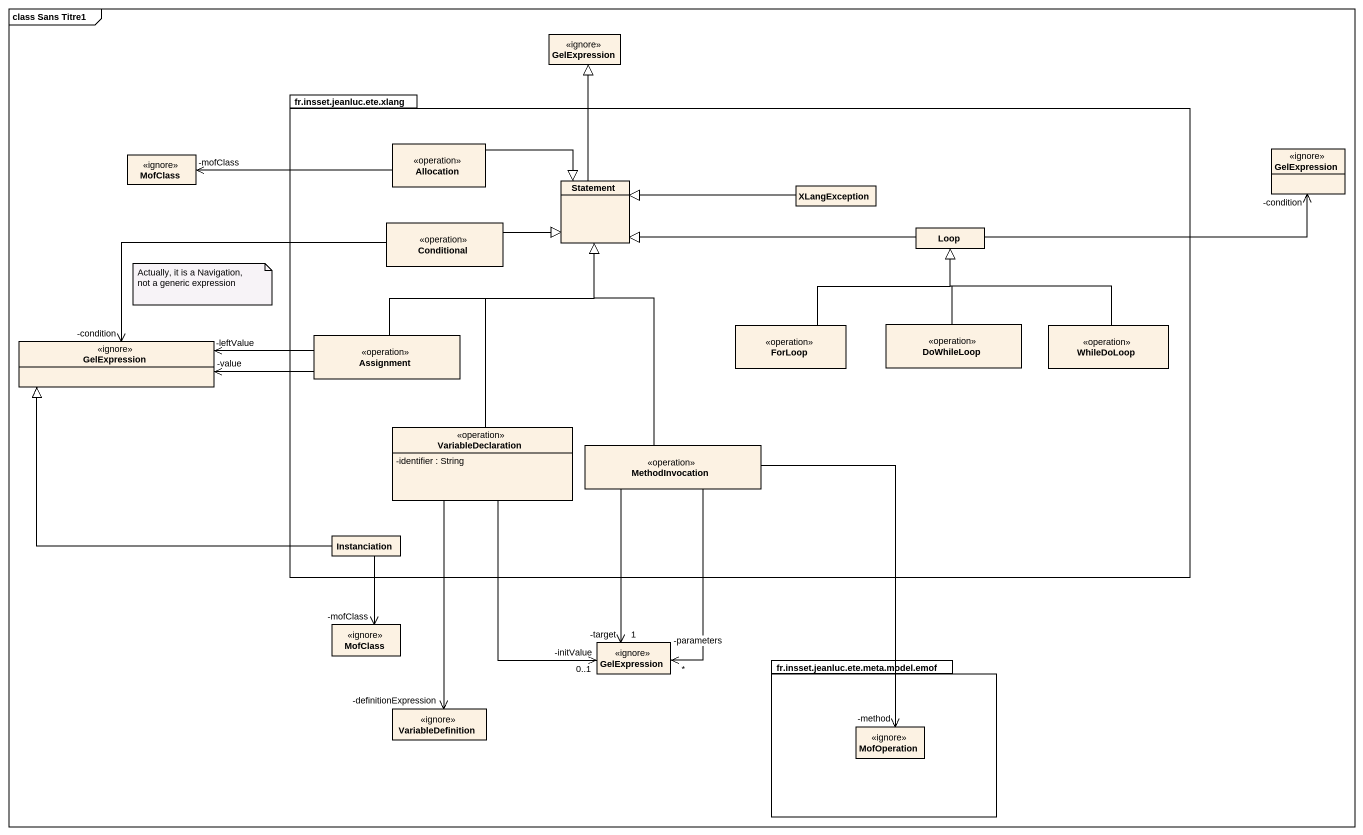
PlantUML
@startuml
mainframe class Sans Titre1
hide circle
hide empty members
skinparam classAttributeIconSize 0
class GelExpression <<ignore>>
package "fr.insset.jeanluc.ete.xlang" as fr_insset_jeanluc_ete_xlang {
  class Allocation <<operation>>
  class Statement
  class Conditional <<operation>>
  class XLangException
  class "Loop" as Loop_
  class Assignment <<operation>>
  class ForLoop <<operation>>
  class DoWhileLoop <<operation>>
  class WhileDoLoop <<operation>>
  class VariableDeclaration <<operation>> {
    -identifier : String
  }
  class MethodInvocation <<operation>>
  class Instanciation
}
class MofClass <<ignore>>
class "GelExpression" as GelExpression_2 <<ignore>>
class "GelExpression" as GelExpression_3 <<ignore>>
class "MofClass" as MofClass_2 <<ignore>>
class "GelExpression" as GelExpression_4 <<ignore>>
package "fr.insset.jeanluc.ete.meta.model.emof" as fr_insset_jeanluc_ete_meta {
  class MofOperation <<ignore>>
}
class VariableDefinition <<ignore>>
Allocation -left-> "-mofClass" MofClass
Allocation -right-|> Statement
Statement -up-|> GelExpression
Conditional -right-|> Statement
Conditional -left-> "-condition" GelExpression_3
XLangException -left-|> Statement
Loop_ -left-|> Statement
Loop_ -right-> "-condition" GelExpression_2
Assignment -up-|> Statement
Assignment -left-> "-value" GelExpression_3
Assignment -left-> "-leftValue" GelExpression_3
ForLoop -up-|> Loop_
DoWhileLoop -up-|> Loop_
WhileDoLoop -up-|> Loop_
VariableDeclaration -up-|> Statement
VariableDeclaration --> "-initValue\n0..1" GelExpression_4
VariableDeclaration --> "-definitionExpression" VariableDefinition
MethodInvocation -up-|> Statement
MethodInvocation --> "-target\n1" GelExpression_4
MethodInvocation --> "-parameters\n*" GelExpression_4
MethodInvocation --> "-method" MofOperation
Instanciation -up-|> GelExpression_3
Instanciation --> "-mofClass" MofClass_2
note as N1
  Actually, it is a Navigation, not a generic expression
end note
@enduml
